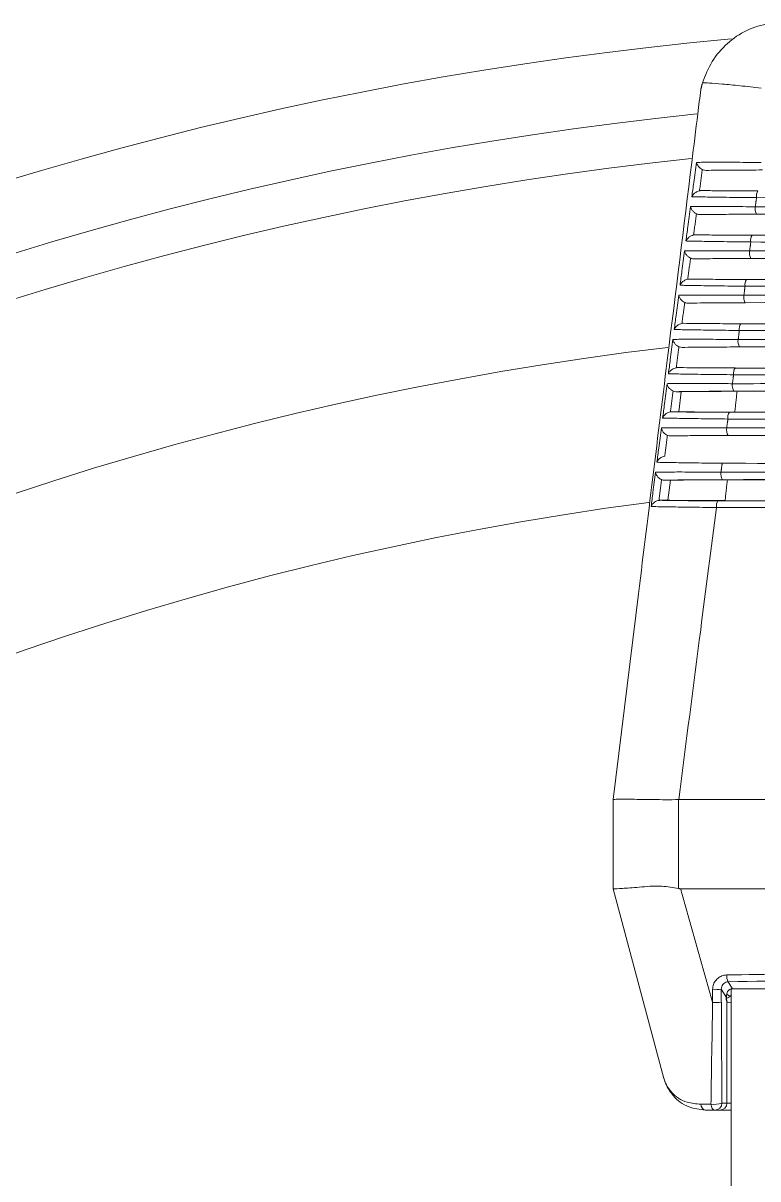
# Model space of a CAD drawing. Extents: x 11 to 120, y 2 to 94.
# Drawn here: x 112.561 to 113.589, y 43.948 to 45.567 of the extents above; entities that cross this region are included whole.
import ezdxf

# ---------------------------------------------------------------- set-up
doc = ezdxf.new("R2010")
doc.units = 0
doc.header["$MEASUREMENT"] = 0
doc.linetypes.add('SLD-Solid', pattern=[0])
doc.layers.add('OBJECT', color=7, linetype='CONTINUOUS')

msp = doc.modelspace()

# ---------------------------------------------------------------- linework, layer by layer
at = {"layer": 'OBJECT', "color": 7, "linetype": 'SLD-Solid', "lineweight": 15}
for p, q in [((113.4748, 45.0505), (113.4818, 45.0505)), ((113.4818, 45.0505), (113.4783, 45.0223)), ((113.4783, 45.0223), (113.4684, 45.0223)), ((113.4584, 44.9265), (113.4666, 44.9265)), ((113.4666, 44.9265), (113.4631, 44.8983)), ((113.4631, 44.8983), (113.4521, 44.8983)), ((113.422, 44.7675), (113.3866, 44.4789)), ((113.3866, 44.4789), (113.3866, 44.3539)), ((113.3866, 44.4789), (113.3866, 44.4789)), ((113.4781, 44.3544), (113.4781, 44.4789)), ((113.4783, 44.4789), (113.8682, 44.4789)), ((113.3866, 44.3539), (113.4577, 44.0884)), ((113.3866, 44.3539), (113.3866, 44.3539)), ((113.4809, 44.3539), (113.9413, 44.3539)), ((113.5535, 44.214), (113.5476, 44.2239)), ((113.5379, 44.2134), (113.545, 44.2015)), ((113.5462, 44.2085), (113.546, 44.2089)), ((113.5516, 43.8624), (113.5516, 44.2137)), ((113.5558, 44.214), (113.5535, 44.214)), ((113.5536, 44.214), (113.5535, 44.214)), ((113.5558, 44.214), (114.4674, 44.214)), ((113.5558, 44.214), (114.4674, 44.214)), ((113.5558, 44.214), (113.5558, 44.214)), ((113.545, 44.2015), (113.545, 44.1991)), ((113.5451, 44.1972), (113.5459, 44.1959)), ((113.5459, 44.1959), (113.5459, 44.0539)), ((113.5288, 44.0439), (113.5359, 44.0439)), ((113.5359, 44.0439), (113.5515, 44.0439)), ((113.5459, 44.0539), (113.5388, 44.0539)), ((113.5516, 44.0539), (113.5459, 44.0539))]:
    msp.add_line(p, q, dxfattribs=at)
at = {"layer": 'OBJECT', "color": 7, "linetype": 'SLD-Solid', "lineweight": 15, "flags": 128}
for points in [[(113.5536, 44.214), (113.5541, 44.214), (113.5558, 44.214)], [(113.5235, 44.0525), (113.5237, 44.0508), (113.5241, 44.0491), (113.5246, 44.0476), (113.5253, 44.0464), (113.526, 44.0453), (113.5269, 44.0445), (113.5278, 44.0441), (113.5288, 44.0439)]]:
    msp.add_lwpolyline(points, dxfattribs=at)
at = {"layer": 'OBJECT', "color": 7, "linetype": 'SLD-Solid', "lineweight": 15}
for centre, radius, start, end in [((114.0116, 40.5189), 5.0469, 95.2273, 137.1485), ((114.0116, 40.5189), 4.9469, 95.8954, 138.4121), ((114.0116, 40.5189), 4.8857, 96.0599, 139.2274), ((113.601, 45.3244), 0.014, 148.307, 188.7708), ((113.6011, 45.307), 0.0158, 170.5544, 210.2115), ((113.5928, 45.2624), 0.0138, 147.8172, 188.8729), ((113.5929, 45.245), 0.0156, 170.4343, 210.683), ((113.5846, 45.2004), 0.0136, 147.3315, 188.9726), ((113.5847, 45.183), 0.0154, 170.3164, 211.1508), ((113.5765, 45.1383), 0.0135, 146.85, 189.0698), ((114.0116, 40.5189), 4.6263, 96.8115, 143.1086), ((113.5765, 45.1211), 0.0152, 170.2008, 211.6148), ((113.5683, 45.0763), 0.0133, 146.3727, 189.1645), ((113.5683, 45.0591), 0.015, 170.0874, 212.0751), ((113.5601, 45.0143), 0.0131, 145.8996, 189.2568), ((113.5601, 44.9971), 0.0148, 169.9763, 212.5317), ((113.5519, 44.9351), 0.0146, 169.8673, 212.9847), ((114.0116, 40.5189), 4.4142, 97.488, 146.9505), ((113.5438, 44.8903), 0.0128, 144.9657, 189.4343), ((113.5608, 44.2317), 0.0153, 174.0042, 210.7861), ((113.529, 44.2805), 0.0678, 267.3199, 277.6132), ((113.5507, 44.2114), 0.0072, 226.1304, 273.8953), ((113.529, 44.2624), 0.0678, 267.3197, 277.6131), ((113.5359, 44.196), 0.00992, 359.7306, 23.3477), ((113.5174, 44.0519), 0.00813, 177.5728, 257.8037), ((113.5285, 44.0816), 0.0296, 260.2216, 290.3044), ((113.5288, 44.0539), 0.00999, 270.0393, 0.0393), ((113.5359, 44.0539), 0.00999, 270.0393, 0.0393)]:
    msp.add_arc(centre, radius, start, end, dxfattribs=at)
for centre, major_axis, ratio, start_param, end_param in [((114.0116, 45.2803), (2.1975, 0), 0.008727, 1.376591, 1.765002), ((114.0116, 45.2885), (2.1981, 0), 0.008727, 4.515292, 4.909486), ((114.0116, 45.2183), (2.2007, 0), 0.008727, 1.373185, 1.768407), ((114.0116, 45.2265), (2.2013, 0), 0.008727, 4.511889, 4.912889), ((114.0116, 45.1563), (2.204, 0), 0.008727, 1.369788, 1.771804), ((114.0116, 45.1645), (2.2046, 0), 0.008727, 4.508493, 4.916285), ((114.0116, 45.0943), (2.2072, 0), 0.008727, 1.366399, 1.775193), ((114.0116, 45.1025), (2.2078, 0), 0.008727, 4.505106, 4.919672), ((114.0116, 45.0323), (2.2105, 0), 0.008727, 1.363019, 1.778574), ((114.0116, 45.0405), (2.2111, 0), 0.008727, 4.501727, 4.923051), ((114.0116, 44.9703), (2.2137, 0), 0.008727, 1.359646, 1.781947), ((114.0116, 44.9083), (2.217, 0), 0.008727, 1.356281, 1.785312), ((114.0116, 44.9165), (2.2176, 0), 0.008727, 4.494993, 4.929785), ((114.0116, 44.0336), (2.2237, 0), 0.08749, 1.584758, 1.780996), ((113.5326, 44.1848), (0.008, 0.0234), 0.411517, 5.505747, 5.879758), ((113.5513, 44.2077), (0.004, 0.0117), 0.411517, 1.643899, 2.265463), ((113.5425, 44.1848), (0.002, 0.016), 0.100662, 5.612594, 6.085295), ((113.5608, 44.196), (0.015, 0), 0.145814, 3.193953, 4.049202)]:
    msp.add_ellipse(centre, major_axis=major_axis, ratio=ratio, start_param=start_param, end_param=end_param, dxfattribs=at)
for points, degree in [([(113.6049, 45.5668), (113.5942, 45.564), (113.5729, 45.5583), (113.5456, 45.5391), (113.5235, 45.514), (113.5156, 45.4934), (113.5116, 45.4831)], 3), ([(113.5187, 45.5013), (113.5187, 45.5013)], 1), ([(113.5116, 45.4831), (113.5093, 45.474)], 1), ([(113.5116, 45.4831), (113.5143, 45.4831), (113.5198, 45.4831), (113.5385, 45.4816), (113.5632, 45.4793), (113.5836, 45.477), (113.5937, 45.4759)], 3), ([(113.5113, 45.3618), (113.5074, 45.332)], 1), ([(113.5856, 45.3096), (113.5872, 45.3223)], 1), ([(113.5031, 45.2997), (113.4992, 45.27)], 1), ([(113.5776, 45.2476), (113.5792, 45.2602)], 1), ([(113.4949, 45.2376), (113.491, 45.2081)], 1), ([(113.5696, 45.1856), (113.5712, 45.1982)], 1), ([(113.4867, 45.1755), (113.4829, 45.1461)], 1), ([(113.5616, 45.1236), (113.5632, 45.1362)], 1), ([(113.4786, 45.1135), (113.4748, 45.0841)], 1), ([(113.5535, 45.0617), (113.5552, 45.0742)], 1), ([(113.4705, 45.0514), (113.4667, 45.0221)], 1), ([(113.5568, 45.0218), (113.56, 45.051)], 1), ([(113.5455, 44.9997), (113.5472, 45.0122)], 1), ([(113.4625, 44.9893), (113.4587, 44.9602)], 1), ([(113.5375, 44.9377), (113.5392, 44.9502)], 1), ([(113.4544, 44.9273), (113.4507, 44.8982)], 1), ([(113.5432, 44.8978), (113.5464, 44.927)], 1), ([(113.4781, 44.4789), (113.4783, 44.4789)], 1), ([(113.4809, 44.3539), (113.4781, 44.3544)], 1), ([(113.5258, 44.1947), (113.4809, 44.3539)], 1), ([(113.5258, 44.2128), (113.5258, 44.1947)], 1), ([(113.538, 44.1952), (113.5379, 44.2134)], 1), ([(113.5388, 44.0539), (113.538, 44.1952)], 1), ([(113.5235, 44.0525), (113.5093, 44.0522)], 1), ([(113.5157, 44.0439), (113.5288, 44.0439)], 1)]:
    msp.add_open_spline(points, degree=degree, dxfattribs=at)
for points, knots in [([(113.5093, 45.474), (113.5086, 45.4683), (113.505, 45.4399), (113.4903, 45.3205), (113.4618, 45.0907), (113.4363, 44.8836), (113.422, 44.7675)], [0, 0, 0, 0, 0.024148, 0.120739, 0.507103, 1, 1, 1, 1]), ([(113.4967, 45.3236), (113.4976, 45.3302), (113.4997, 45.3462), (113.5019, 45.3623), (113.5032, 45.3717)], [0, 0, 0, 0, 0.412316, 1, 1, 1, 1]), ([(113.5032, 45.3717), (113.504, 45.3717), (113.5072, 45.3718), (113.5179, 45.3719), (113.5409, 45.3719), (113.5699, 45.3718), (113.5883, 45.3716), (113.5936, 45.3716)], [0, 0, 0, 0, 0.057678, 0.219414, 0.543377, 0.867765, 1, 1, 1, 1]), ([(113.5032, 45.3717), (113.5032, 45.3717), (113.5032, 45.3713), (113.5037, 45.3696), (113.5052, 45.3669), (113.508, 45.3637), (113.5103, 45.3624), (113.5113, 45.3618)], [0, 0, 0, 0, 0.008659, 0.099997, 0.471213, 0.763081, 1, 1, 1, 1]), ([(113.5166, 45.3605), (113.5153, 45.3606), (113.5134, 45.3608), (113.5118, 45.3615), (113.5113, 45.3618)], [0, 0, 0, 0, 0.73075, 1, 1, 1, 1]), ([(113.5955, 45.3611), (113.5835, 45.361), (113.5596, 45.361), (113.5323, 45.3608), (113.5214, 45.3606), (113.5166, 45.3605)], [0, 0, 0, 0, 0.361189, 0.722456, 1, 1, 1, 1]), ([(113.5074, 45.332), (113.5062, 45.3316), (113.5036, 45.3308), (113.4999, 45.3282), (113.4978, 45.3256), (113.4969, 45.324), (113.4967, 45.3236), (113.4967, 45.3236)], [0, 0, 0, 0, 0.229448, 0.521602, 0.905447, 0.991713, 1, 1, 1, 1]), ([(113.5872, 45.3223), (113.5807, 45.3223), (113.5611, 45.3226), (113.5315, 45.323), (113.51, 45.3233), (113.5003, 45.3235), (113.4975, 45.3236), (113.4967, 45.3236)], [0, 0, 0, 0, 0.16013, 0.483001, 0.805363, 0.942123, 1, 1, 1, 1]), ([(113.5074, 45.332), (113.5077, 45.332), (113.5086, 45.3322), (113.5094, 45.3323), (113.51, 45.3323)], [0, 0, 0, 0, 0.349939, 1, 1, 1, 1]), ([(113.51, 45.3323), (113.5162, 45.3322), (113.5286, 45.332), (113.5576, 45.3318), (113.5793, 45.3318), (113.5891, 45.3317)], [0, 0, 0, 0, 0.352894, 0.705727, 1, 1, 1, 1]), ([(114.436, 45.3223), (114.4294, 45.3222), (114.3967, 45.3222), (114.2583, 45.322), (114.0527, 45.3219), (113.8012, 45.3219), (113.6588, 45.3222), (113.5872, 45.3223)], [0, 0, 0, 0, 0.02343, 0.117164, 0.493036, 0.745294, 1, 1, 1, 1]), ([(113.4884, 45.2616), (113.4893, 45.2682), (113.4915, 45.2842), (113.4936, 45.3003), (113.4949, 45.3097)], [0, 0, 0, 0, 0.412356, 1, 1, 1, 1]), ([(113.4949, 45.3097), (113.4957, 45.3097), (113.4988, 45.3098), (113.5091, 45.3099), (113.5317, 45.3099), (113.5609, 45.3098), (113.5798, 45.3096), (113.5856, 45.3096)], [0, 0, 0, 0, 0.057936, 0.217495, 0.537029, 0.856977, 1, 1, 1, 1]), ([(113.4949, 45.3097), (113.4949, 45.3097), (113.4949, 45.3092), (113.4954, 45.3075), (113.4969, 45.3047), (113.4998, 45.3016), (113.5021, 45.3003), (113.5031, 45.2997)], [0, 0, 0, 0, 0.008547, 0.122921, 0.485786, 0.769314, 1, 1, 1, 1]), ([(113.5856, 45.3096), (113.5921, 45.3096), (113.6249, 45.3097), (113.7632, 45.3099), (113.9694, 45.31), (114.222, 45.3099), (114.3655, 45.3097), (114.4376, 45.3096)], [0, 0, 0, 0, 0.023339, 0.11671, 0.491124, 0.744318, 1, 1, 1, 1]), ([(113.5082, 45.2985), (113.5068, 45.2986), (113.5051, 45.2988), (113.5035, 45.2995), (113.5031, 45.2997)], [0, 0, 0, 0, 0.750494, 1, 1, 1, 1]), ([(113.5875, 45.2991), (113.5756, 45.299), (113.5517, 45.299), (113.524, 45.2988), (113.5131, 45.2986), (113.5082, 45.2985)], [0, 0, 0, 0, 0.355595, 0.711266, 1, 1, 1, 1]), ([(113.4992, 45.27), (113.498, 45.2697), (113.4954, 45.2689), (113.4918, 45.2664), (113.4896, 45.2638), (113.4887, 45.2621), (113.4885, 45.2616), (113.4884, 45.2616)], [0, 0, 0, 0, 0.223273, 0.506281, 0.880299, 0.991802, 1, 1, 1, 1]), ([(113.5792, 45.2602), (113.5727, 45.2603), (113.5531, 45.2605), (113.5236, 45.2609), (113.5018, 45.2613), (113.4921, 45.2615), (113.4892, 45.2616), (113.4884, 45.2616)], [0, 0, 0, 0, 0.158035, 0.476676, 0.794816, 0.941861, 1, 1, 1, 1]), ([(113.4992, 45.27), (113.4994, 45.2701), (113.5002, 45.2702), (113.5011, 45.2703), (113.5016, 45.2703)], [0, 0, 0, 0, 0.324163, 1, 1, 1, 1]), ([(113.5016, 45.2703), (113.5076, 45.2702), (113.5196, 45.27), (113.5486, 45.2698), (113.5708, 45.2697), (113.5812, 45.2697)], [0, 0, 0, 0, 0.347531, 0.695003, 1, 1, 1, 1]), ([(114.444, 45.2602), (114.4374, 45.2602), (114.4047, 45.2602), (114.2664, 45.26), (114.0582, 45.2598), (113.8012, 45.2599), (113.6535, 45.2601), (113.5792, 45.2602)], [0, 0, 0, 0, 0.022991, 0.114968, 0.483791, 0.740558, 1, 1, 1, 1]), ([(113.4802, 45.1996), (113.4811, 45.2062), (113.4832, 45.2222), (113.4853, 45.2383), (113.4866, 45.2477)], [0, 0, 0, 0, 0.412394, 1, 1, 1, 1]), ([(113.4866, 45.2477), (113.4874, 45.2477), (113.4903, 45.2478), (113.5004, 45.2479), (113.5226, 45.2479), (113.5519, 45.2478), (113.5713, 45.2477), (113.5776, 45.2476)], [0, 0, 0, 0, 0.058198, 0.215687, 0.531014, 0.846742, 1, 1, 1, 1]), ([(113.4866, 45.2477), (113.4866, 45.2477), (113.4867, 45.2471), (113.4872, 45.2453), (113.4888, 45.2425), (113.4916, 45.2394), (113.4939, 45.2382), (113.4949, 45.2376)], [0, 0, 0, 0, 0.00844, 0.145047, 0.499694, 0.77523, 1, 1, 1, 1]), ([(113.5776, 45.2476), (113.5841, 45.2476), (113.6168, 45.2477), (113.7551, 45.2479), (113.9639, 45.248), (114.222, 45.2479), (114.3708, 45.2477), (114.4456, 45.2476)], [0, 0, 0, 0, 0.022904, 0.114532, 0.481954, 0.739618, 1, 1, 1, 1]), ([(113.4998, 45.2365), (113.4985, 45.2366), (113.4968, 45.2368), (113.4952, 45.2374), (113.4949, 45.2376)], [0, 0, 0, 0, 0.771743, 1, 1, 1, 1]), ([(113.5795, 45.2371), (113.5676, 45.2371), (113.5437, 45.237), (113.5157, 45.2368), (113.5048, 45.2366), (113.4998, 45.2365)], [0, 0, 0, 0, 0.350315, 0.700707, 1, 1, 1, 1]), ([(113.491, 45.2081), (113.4899, 45.2077), (113.4873, 45.207), (113.4837, 45.2046), (113.4814, 45.202), (113.4805, 45.2002), (113.4802, 45.1996), (113.4802, 45.1996)], [0, 0, 0, 0, 0.217446, 0.491759, 0.85615, 0.991886, 1, 1, 1, 1]), ([(113.5712, 45.1982), (113.5647, 45.1983), (113.5451, 45.1985), (113.5157, 45.1989), (113.4937, 45.1993), (113.4838, 45.1995), (113.481, 45.1996), (113.4802, 45.1996)], [0, 0, 0, 0, 0.156042, 0.470658, 0.784781, 0.941595, 1, 1, 1, 1]), ([(113.491, 45.2081), (113.4912, 45.2081), (113.492, 45.2082), (113.4927, 45.2083), (113.4932, 45.2083)], [0, 0, 0, 0, 0.293665, 1, 1, 1, 1]), ([(113.4932, 45.2083), (113.4991, 45.2082), (113.5107, 45.208), (113.5397, 45.2078), (113.5623, 45.2077), (113.5732, 45.2077)], [0, 0, 0, 0, 0.342466, 0.684876, 1, 1, 1, 1]), ([(114.452, 45.1982), (114.4455, 45.1982), (114.4128, 45.1982), (114.2746, 45.1979), (114.0637, 45.1978), (113.8012, 45.1979), (113.6481, 45.1981), (113.5712, 45.1982)], [0, 0, 0, 0, 0.022568, 0.112852, 0.474884, 0.735984, 1, 1, 1, 1]), ([(113.472, 45.1376), (113.4729, 45.1442), (113.475, 45.1602), (113.4771, 45.1763), (113.4784, 45.1857)], [0, 0, 0, 0, 0.41243, 1, 1, 1, 1]), ([(113.4784, 45.1857), (113.4792, 45.1857), (113.482, 45.1858), (113.4917, 45.1859), (113.5135, 45.1859), (113.543, 45.1858), (113.5628, 45.1857), (113.5696, 45.1856)], [0, 0, 0, 0, 0.058463, 0.213983, 0.525307, 0.837021, 1, 1, 1, 1]), ([(113.4784, 45.1857), (113.4784, 45.1857), (113.4785, 45.1851), (113.479, 45.1832), (113.4806, 45.1803), (113.4835, 45.1773), (113.4857, 45.1761), (113.4867, 45.1755)], [0, 0, 0, 0, 0.008339, 0.166404, 0.51297, 0.780848, 1, 1, 1, 1]), ([(113.5696, 45.1856), (113.5761, 45.1856), (113.6088, 45.1857), (113.747, 45.1859), (113.9583, 45.1861), (114.222, 45.186), (114.3761, 45.1857), (114.4536, 45.1856)], [0, 0, 0, 0, 0.022484, 0.112433, 0.473117, 0.735079, 1, 1, 1, 1]), ([(113.4914, 45.1745), (113.4901, 45.1746), (113.4885, 45.1748), (113.487, 45.1754), (113.4867, 45.1755)], [0, 0, 0, 0, 0.794582, 1, 1, 1, 1]), ([(113.5716, 45.1751), (113.5596, 45.1751), (113.5358, 45.175), (113.5075, 45.1748), (113.4966, 45.1746), (113.4914, 45.1745)], [0, 0, 0, 0, 0.345325, 0.690725, 1, 1, 1, 1]), ([(113.4829, 45.1461), (113.4817, 45.1458), (113.4792, 45.1451), (113.4757, 45.1427), (113.4733, 45.1401), (113.4723, 45.1383), (113.4721, 45.1376), (113.472, 45.1376)], [0, 0, 0, 0, 0.211945, 0.477991, 0.832968, 0.991967, 1, 1, 1, 1]), ([(113.4829, 45.1461), (113.483, 45.1461), (113.4837, 45.1462), (113.4844, 45.1463), (113.4849, 45.1463)], [0, 0, 0, 0, 0.25744, 1, 1, 1, 1]), ([(113.4849, 45.1463), (113.4906, 45.1462), (113.5018, 45.146), (113.5308, 45.1458), (113.5539, 45.1457), (113.5652, 45.1457)], [0, 0, 0, 0, 0.337675, 0.675297, 1, 1, 1, 1]), ([(113.5632, 45.1362), (113.5567, 45.1363), (113.5371, 45.1365), (113.5077, 45.1369), (113.4855, 45.1373), (113.4756, 45.1375), (113.4728, 45.1376), (113.472, 45.1376)], [0, 0, 0, 0, 0.154143, 0.464926, 0.775223, 0.941326, 1, 1, 1, 1]), ([(114.46, 45.1362), (114.4535, 45.1362), (114.4208, 45.1361), (114.2827, 45.1359), (114.0693, 45.1358), (113.8012, 45.1359), (113.6428, 45.1361), (113.5632, 45.1362)], [0, 0, 0, 0, 0.02216, 0.110811, 0.466294, 0.731564, 1, 1, 1, 1]), ([(113.4639, 45.0756), (113.4648, 45.0822), (113.4669, 45.0982), (113.469, 45.1143), (113.4702, 45.1237)], [0, 0, 0, 0, 0.412464, 1, 1, 1, 1]), ([(113.4702, 45.1237), (113.471, 45.1237), (113.4737, 45.1238), (113.4831, 45.1239), (113.5044, 45.1239), (113.534, 45.1238), (113.5543, 45.1237), (113.5616, 45.1236)], [0, 0, 0, 0, 0.058731, 0.212374, 0.519887, 0.827777, 1, 1, 1, 1]), ([(113.4702, 45.1237), (113.4702, 45.1237), (113.4703, 45.123), (113.4709, 45.121), (113.4725, 45.1181), (113.4754, 45.1152), (113.4776, 45.114), (113.4786, 45.1135)], [0, 0, 0, 0, 0.008242, 0.187016, 0.525647, 0.786187, 1, 1, 1, 1]), ([(113.4831, 45.1125), (113.4818, 45.1126), (113.4803, 45.1128), (113.4789, 45.1133), (113.4786, 45.1135)], [0, 0, 0, 0, 0.81911, 1, 1, 1, 1]), ([(113.5636, 45.1131), (113.5517, 45.1131), (113.5278, 45.113), (113.4992, 45.1128), (113.4883, 45.1126), (113.4831, 45.1125)], [0, 0, 0, 0, 0.340601, 0.681276, 1, 1, 1, 1]), ([(113.5616, 45.1236), (113.5681, 45.1237), (113.6008, 45.1237), (113.7389, 45.1239), (113.9528, 45.1241), (114.222, 45.124), (114.3814, 45.1238), (114.4616, 45.1236)], [0, 0, 0, 0, 0.022079, 0.110408, 0.464595, 0.730691, 1, 1, 1, 1]), ([(113.4748, 45.0841), (113.4737, 45.0838), (113.4712, 45.0832), (113.4677, 45.0809), (113.4652, 45.0783), (113.4642, 45.0763), (113.4639, 45.0756), (113.4639, 45.0756)], [0, 0, 0, 0, 0.206748, 0.464933, 0.810722, 0.992044, 1, 1, 1, 1]), ([(113.4748, 45.0841), (113.4749, 45.0841), (113.4755, 45.0842), (113.4762, 45.0843), (113.4767, 45.0843)], [0, 0, 0, 0, 0.214161, 1, 1, 1, 1]), ([(113.4767, 45.0843), (113.4821, 45.0842), (113.493, 45.084), (113.5219, 45.0838), (113.5454, 45.0837), (113.5572, 45.0837)], [0, 0, 0, 0, 0.333137, 0.666224, 1, 1, 1, 1]), ([(113.5552, 45.0742), (113.5487, 45.0743), (113.5291, 45.0745), (113.4998, 45.0749), (113.4774, 45.0753), (113.4675, 45.0755), (113.4646, 45.0756), (113.4639, 45.0756)], [0, 0, 0, 0, 0.152333, 0.459461, 0.766109, 0.941054, 1, 1, 1, 1]), ([(114.468, 45.0742), (114.4615, 45.0742), (114.4289, 45.0741), (114.2908, 45.0739), (114.0748, 45.0737), (113.8012, 45.0738), (113.6375, 45.0741), (113.5552, 45.0742)], [0, 0, 0, 0, 0.021766, 0.108843, 0.458007, 0.72729, 1, 1, 1, 1]), ([(113.4558, 45.0136), (113.4567, 45.0202), (113.4588, 45.0362), (113.4609, 45.0523), (113.4621, 45.0617)], [0, 0, 0, 0, 0.412497, 1, 1, 1, 1]), ([(113.4621, 45.0617), (113.4628, 45.0617), (113.4654, 45.0618), (113.4745, 45.0619), (113.4954, 45.062), (113.5252, 45.0619), (113.5458, 45.0617), (113.5535, 45.0617)], [0, 0, 0, 0, 0.059002, 0.210856, 0.514734, 0.81898, 1, 1, 1, 1]), ([(113.4621, 45.0617), (113.4621, 45.0617), (113.4622, 45.0609), (113.4627, 45.0588), (113.4645, 45.0559), (113.4673, 45.053), (113.4695, 45.0519), (113.4705, 45.0514)], [0, 0, 0, 0, 0.00815, 0.206907, 0.537753, 0.791262, 1, 1, 1, 1]), ([(113.4748, 45.0505), (113.4736, 45.0506), (113.4721, 45.0508), (113.4707, 45.0513), (113.4705, 45.0514)], [0, 0, 0, 0, 0.845441, 1, 1, 1, 1]), ([(113.5556, 45.0511), (113.5437, 45.0511), (113.5199, 45.051), (113.491, 45.0508), (113.4802, 45.0506), (113.4748, 45.0505)], [0, 0, 0, 0, 0.336123, 0.672318, 1, 1, 1, 1]), ([(113.56, 45.051), (113.545, 45.051), (113.517, 45.0509), (113.493, 45.0507), (113.4837, 45.0506), (113.4818, 45.0505)], [0, 0, 0, 0, 0.477916, 0.890823, 1, 1, 1, 1]), ([(113.5535, 45.0617), (113.5601, 45.0617), (113.5927, 45.0617), (113.7308, 45.0619), (113.9473, 45.0621), (114.222, 45.062), (114.3867, 45.0618), (114.4696, 45.0617)], [0, 0, 0, 0, 0.021688, 0.108454, 0.456371, 0.726448, 1, 1, 1, 1]), ([(113.56, 45.051), (113.6534, 45.0512), (113.8029, 45.0514), (113.9546, 45.0514), (114.0116, 45.0514)], [0, 0, 0, 0, 0.624364, 1, 1, 1, 1]), ([(113.4667, 45.0221), (113.4656, 45.0219), (113.4632, 45.0213), (113.4597, 45.0191), (113.4572, 45.0164), (113.4561, 45.0144), (113.4558, 45.0136), (113.4558, 45.0136)], [0, 0, 0, 0, 0.201835, 0.452547, 0.789382, 0.992117, 1, 1, 1, 1]), ([(113.4667, 45.0221), (113.4668, 45.0222), (113.4674, 45.0222), (113.4679, 45.0223), (113.4684, 45.0223)], [0, 0, 0, 0, 0.162033, 1, 1, 1, 1]), ([(113.4684, 45.0223), (113.4737, 45.0222), (113.4842, 45.022), (113.5131, 45.0218), (113.537, 45.0217), (113.5492, 45.0217)], [0, 0, 0, 0, 0.328834, 0.657619, 1, 1, 1, 1]), ([(113.4783, 45.0223), (113.4863, 45.0222), (113.5022, 45.022), (113.5318, 45.0218), (113.5508, 45.0218), (113.5568, 45.0218)], [0, 0, 0, 0, 0.405542, 0.811028, 1, 1, 1, 1]), ([(114.0116, 45.0214), (113.9524, 45.0214), (113.7996, 45.0214), (113.6491, 45.0216), (113.5568, 45.0218)], [0, 0, 0, 0, 0.387367, 1, 1, 1, 1]), ([(113.4478, 44.9516), (113.4486, 44.9582), (113.4507, 44.9742), (113.4528, 44.9903), (113.454, 44.9997)], [0, 0, 0, 0, 0.412528, 1, 1, 1, 1]), ([(113.454, 44.9997), (113.4547, 44.9997), (113.4571, 44.9998), (113.466, 44.9999), (113.4865, 45), (113.5163, 44.9999), (113.5374, 44.9997), (113.5455, 44.9997)], [0, 0, 0, 0, 0.059276, 0.209421, 0.509831, 0.810598, 1, 1, 1, 1]), ([(113.454, 44.9997), (113.454, 44.9997), (113.4541, 44.9986), (113.4548, 44.9963), (113.4568, 44.9933), (113.4595, 44.9908), (113.4615, 44.9898), (113.4625, 44.9893)], [0, 0, 0, 0, 0.00806, 0.282725, 0.593802, 0.796123, 1, 1, 1, 1]), ([(113.5472, 45.0122), (113.5407, 45.0123), (113.5212, 45.0125), (113.4919, 45.0129), (113.4693, 45.0133), (113.4593, 45.0135), (113.4565, 45.0136), (113.4558, 45.0136)], [0, 0, 0, 0, 0.150605, 0.454244, 0.75741, 0.940779, 1, 1, 1, 1]), ([(113.5455, 44.9997), (113.5521, 44.9997), (113.5847, 44.9997), (113.7226, 45), (113.9417, 45.0001), (114.222, 45.0001), (114.3921, 44.9998), (114.4777, 44.9997)], [0, 0, 0, 0, 0.021311, 0.106567, 0.448429, 0.72234, 1, 1, 1, 1]), ([(114.476, 45.0122), (114.4695, 45.0122), (114.4369, 45.0121), (114.2989, 45.0119), (114.0803, 45.0117), (113.8012, 45.0118), (113.6322, 45.0121), (113.5472, 45.0122)], [0, 0, 0, 0, 0.021386, 0.106942, 0.450006, 0.723153, 1, 1, 1, 1]), ([(113.4666, 44.9885), (113.4654, 44.9886), (113.4639, 44.9888), (113.4626, 44.9893), (113.4625, 44.9893)], [0, 0, 0, 0, 0.873708, 1, 1, 1, 1]), ([(113.5476, 44.9891), (113.5358, 44.9891), (113.512, 44.989), (113.4827, 44.9888), (113.472, 44.9886), (113.4666, 44.9885)], [0, 0, 0, 0, 0.331872, 0.663815, 1, 1, 1, 1]), ([(113.4587, 44.9602), (113.4576, 44.9599), (113.4552, 44.9594), (113.4517, 44.9573), (113.4492, 44.9546), (113.4481, 44.9525), (113.4478, 44.9516), (113.4478, 44.9516)], [0, 0, 0, 0, 0.197188, 0.440796, 0.768919, 0.992188, 1, 1, 1, 1]), ([(113.5392, 44.9502), (113.5327, 44.9502), (113.5132, 44.9505), (113.4839, 44.9509), (113.4611, 44.9513), (113.4512, 44.9515), (113.4484, 44.9516), (113.4478, 44.9516)], [0, 0, 0, 0, 0.148954, 0.449261, 0.7491, 0.940502, 1, 1, 1, 1]), ([(114.484, 44.9502), (114.4775, 44.9502), (114.4449, 44.9501), (114.3071, 44.9499), (114.0859, 44.9497), (113.8012, 44.9498), (113.6269, 44.95), (113.5392, 44.9502)], [0, 0, 0, 0, 0.021019, 0.105105, 0.442277, 0.719147, 1, 1, 1, 1]), ([(113.4397, 44.8896), (113.4406, 44.8962), (113.4427, 44.9122), (113.4447, 44.9283), (113.446, 44.9377)], [0, 0, 0, 0, 0.412557, 1, 1, 1, 1]), ([(113.446, 44.9377), (113.4466, 44.9377), (113.4489, 44.9378), (113.4575, 44.9379), (113.4776, 44.938), (113.5075, 44.9379), (113.529, 44.9377), (113.5375, 44.9377)], [0, 0, 0, 0, 0.059553, 0.208066, 0.505163, 0.802607, 1, 1, 1, 1]), ([(113.446, 44.9377), (113.446, 44.9377), (113.4461, 44.9365), (113.4468, 44.9342), (113.4488, 44.9311), (113.4515, 44.9287), (113.4535, 44.9277), (113.4544, 44.9273)], [0, 0, 0, 0, 0.007977, 0.2991, 0.602917, 0.800702, 1, 1, 1, 1]), ([(113.5375, 44.9377), (113.5441, 44.9377), (113.5767, 44.9378), (113.7145, 44.938), (113.9362, 44.9382), (114.222, 44.9381), (114.3974, 44.9378), (114.4857, 44.9377)], [0, 0, 0, 0, 0.020946, 0.104745, 0.440757, 0.718361, 1, 1, 1, 1]), ([(113.4584, 44.9265), (113.4572, 44.9266), (113.4558, 44.9267), (113.4546, 44.9272), (113.4544, 44.9273)], [0, 0, 0, 0, 0.904059, 1, 1, 1, 1]), ([(113.5397, 44.9272), (113.5278, 44.9271), (113.5041, 44.9271), (113.4745, 44.9268), (113.4639, 44.9266), (113.4584, 44.9265)], [0, 0, 0, 0, 0.327832, 0.655734, 1, 1, 1, 1]), ([(113.5464, 44.927), (113.5335, 44.927), (113.5076, 44.9269), (113.4812, 44.9267), (113.4703, 44.9266), (113.4666, 44.9265)], [0, 0, 0, 0, 0.396562, 0.793191, 1, 1, 1, 1]), ([(113.5464, 44.927), (113.6397, 44.9272), (113.7937, 44.9274), (113.95, 44.9275), (114.0116, 44.9275)], [0, 0, 0, 0, 0.605766, 1, 1, 1, 1]), ([(113.4507, 44.8982), (113.4496, 44.898), (113.4472, 44.8975), (113.4438, 44.8954), (113.4412, 44.8927), (113.4401, 44.8906), (113.4398, 44.8896), (113.4397, 44.8896)], [0, 0, 0, 0, 0.192792, 0.429646, 0.749305, 0.992256, 1, 1, 1, 1]), ([(113.5311, 44.8882), (113.5247, 44.8882), (113.5052, 44.8885), (113.476, 44.8889), (113.453, 44.8893), (113.4431, 44.8895), (113.4404, 44.8896), (113.4397, 44.8896)], [0, 0, 0, 0, 0.147376, 0.444496, 0.741154, 0.940222, 1, 1, 1, 1]), ([(113.4507, 44.8982), (113.4507, 44.8982), (113.4512, 44.8982), (113.4516, 44.8983), (113.4521, 44.8983)], [0, 0, 0, 0, 0.020265, 1, 1, 1, 1]), ([(113.4521, 44.8983), (113.457, 44.8982), (113.4667, 44.898), (113.4955, 44.8977), (113.5202, 44.8977), (113.5333, 44.8976)], [0, 0, 0, 0, 0.320862, 0.641681, 1, 1, 1, 1]), ([(113.4631, 44.8983), (113.4706, 44.8982), (113.4857, 44.898), (113.5158, 44.8978), (113.5359, 44.8978), (113.5432, 44.8978)], [0, 0, 0, 0, 0.390004, 0.779955, 1, 1, 1, 1]), ([(113.4783, 44.4789), (113.4886, 44.5582), (113.5062, 44.6946), (113.5238, 44.8311), (113.5311, 44.8882)], [0, 0, 0, 0, 0.581449, 1, 1, 1, 1]), ([(114.4921, 44.8882), (114.4855, 44.8881), (114.453, 44.8881), (114.3152, 44.8879), (114.0914, 44.8877), (113.8012, 44.8877), (113.6216, 44.888), (113.5311, 44.8882)], [0, 0, 0, 0, 0.020664, 0.10333, 0.434805, 0.715264, 1, 1, 1, 1]), ([(114.0116, 44.8973), (113.9328, 44.8973), (113.7753, 44.8974), (113.6205, 44.8976), (113.5432, 44.8978)], [0, 0, 0, 0, 0.500491, 1, 1, 1, 1]), ([(113.3866, 44.4789), (113.388, 44.4792), (113.3907, 44.4797), (113.4115, 44.4796), (113.4412, 44.4788), (113.4661, 44.4789), (113.4781, 44.4789)], [0, 0, 0, 0, 0.253584, 0.507165, 0.760847, 1, 1, 1, 1]), ([(113.3866, 44.3539), (113.3868, 44.3538), (113.3876, 44.3536), (113.3976, 44.3545), (113.4214, 44.356), (113.4501, 44.3591), (113.4703, 44.3557), (113.4781, 44.3544)], [0, 0, 0, 0, 0.097508, 0.351331, 0.599304, 0.843154, 1, 1, 1, 1]), ([(113.9805, 44.2376), (113.9738, 44.2375), (113.9405, 44.2375), (113.7945, 44.237), (113.6568, 44.235), (113.5455, 44.2333)], [0, 0, 0, 0, 0.045653, 0.228294, 1, 1, 1, 1]), ([(113.5455, 44.2333), (113.5433, 44.233), (113.5387, 44.2325), (113.5327, 44.2288), (113.5282, 44.2234), (113.5261, 44.2177), (113.5259, 44.2141), (113.5258, 44.2128)], [0, 0, 0, 0, 0.219062, 0.43802, 0.659218, 0.879999, 1, 1, 1, 1]), ([(113.5379, 44.2134), (113.5381, 44.2146), (113.5383, 44.2169), (113.54, 44.2201), (113.5427, 44.2225), (113.5454, 44.2237), (113.5471, 44.2238), (113.5476, 44.2239)], [0, 0, 0, 0, 0.219004, 0.437501, 0.669165, 0.907193, 1, 1, 1, 1]), ([(113.5535, 44.214), (113.553, 44.214), (113.5517, 44.2139), (113.5497, 44.2131), (113.5474, 44.2114), (113.5465, 44.2099), (113.546, 44.2089)], [0, 0, 0, 0, 0.116463, 0.269448, 0.542695, 1, 1, 1, 1]), ([(113.5258, 44.1947), (113.5257, 44.188), (113.5251, 44.1548), (113.5243, 44.1072), (113.5237, 44.0667), (113.5235, 44.0525)], [0, 0, 0, 0, 0.139683, 0.698663, 1, 1, 1, 1]), ([(113.5448, 44.2004), (113.545, 44.2005), (113.5456, 44.2007), (113.5487, 44.2023), (113.5508, 44.2041), (113.5515, 44.204), (113.5516, 44.204)], [0, 0, 0, 0, 0.276385, 0.561762, 0.909296, 1, 1, 1, 1]), ([(113.545, 44.1991), (113.545, 44.1988), (113.545, 44.1982), (113.5451, 44.1976), (113.5451, 44.1973), (113.5451, 44.1972), (113.5451, 44.1972)], [0, 0, 0, 0, 0.441079, 0.822105, 0.939417, 1, 1, 1, 1]), ([(113.5093, 44.0522), (113.5026, 44.0528), (113.4856, 44.0543), (113.4676, 44.0675), (113.46, 44.0806), (113.4579, 44.0877), (113.4578, 44.0883), (113.4577, 44.0884)], [0, 0, 0, 0, 0.244744, 0.626729, 0.967928, 0.996144, 1, 1, 1, 1]), ([(113.4577, 44.0884), (113.4578, 44.0883), (113.458, 44.0875), (113.4587, 44.0849), (113.4618, 44.0764), (113.4708, 44.0621), (113.4893, 44.0472), (113.5077, 44.0449), (113.5157, 44.0439)], [0, 0, 0, 0, 0.00366, 0.034965, 0.112488, 0.381452, 0.732443, 1, 1, 1, 1])]:
    msp.add_open_spline(points, degree=3, knots=knots, dxfattribs=at)

doc.saveas('drawing.dxf')
